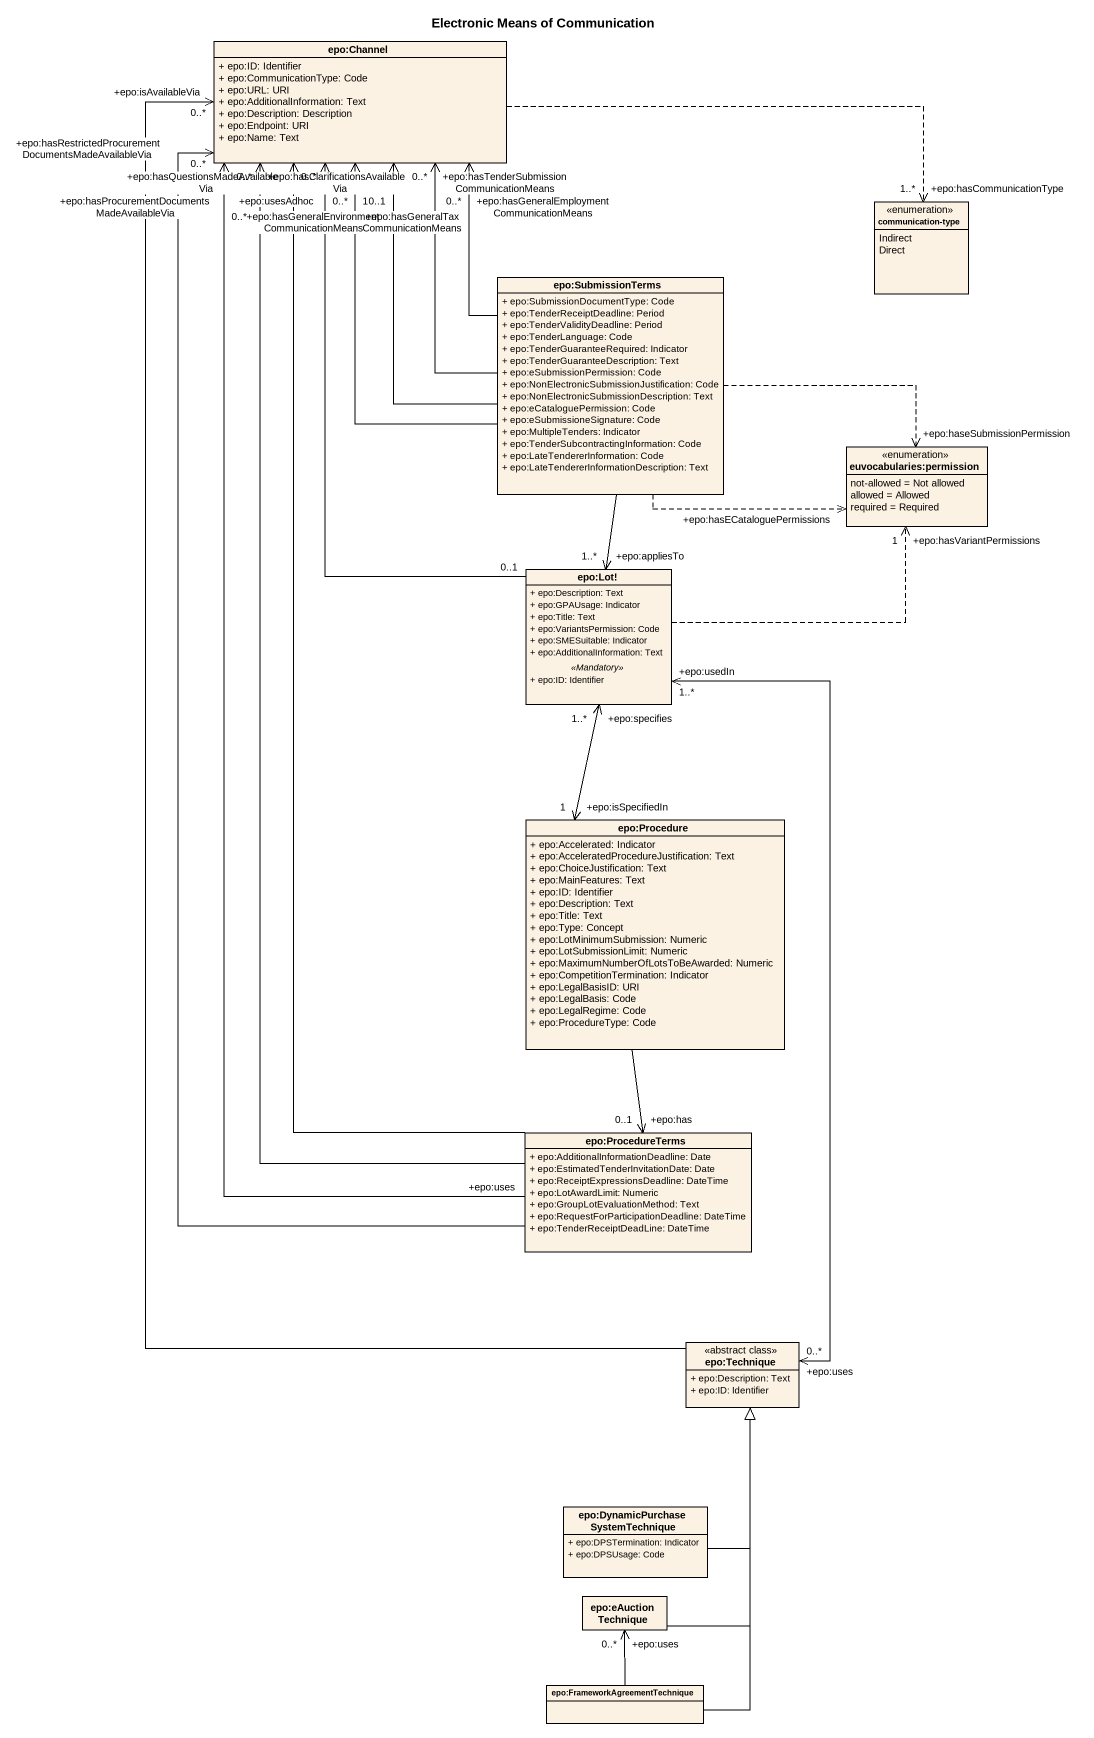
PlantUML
@startuml
title Electronic Means of Communication
hide circle
hide empty members
skinparam classAttributeIconSize 0
class "epo:Channel" as epo_Channel {
  + epo:ID: Identifier
  + epo:CommunicationType: Code
  + epo:URL: URI
  + epo:AdditionalInformation: Text
  + epo:Description: Description
  + epo:Endpoint: URI
  + epo:Name: Text
}
enum "communication-type" as communication_type {
  Indirect
  Direct
}
class "epo:SubmissionTerms" as epo_SubmissionTerms {
  + epo:SubmissionDocumentType: Code
  + epo:TenderReceiptDeadline: Period
  + epo:TenderValidityDeadline: Period
  + epo:TenderLanguage: Code
  + epo:TenderGuaranteeRequired: Indicator
  + epo:TenderGuaranteeDescription: Text
  + epo:eSubmissionPermission: Code
  + epo:NonElectronicSubmissionJustification: Code
  + epo:NonElectronicSubmissionDescription: Text
  + epo:eCataloguePermission: Code
  + epo:eSubmissioneSignature: Code
  + epo:MultipleTenders: Indicator
  + epo:TenderSubcontractingInformation: Code
  + epo:LateTendererInformation: Code
  + epo:LateTendererInformationDescription: Text
}
enum "euvocabularies:permission" as euvocabularies_permission {
  not-allowed = Not allowed
  allowed = Allowed
  required = Required
}
class "epo:Lot!" as epo_Lot {
  + epo:Description: Text
  + epo:GPAUsage: Indicator
  + epo:Title: Text
  + epo:VariantsPermission: Code
  + epo:SMESuitable: Indicator
  + epo:AdditionalInformation: Text
  .. <<Mandatory>> ..
  + epo:ID: Identifier
}
class "epo:Procedure" as epo_Procedure {
  + epo:Accelerated: Indicator
  + epo:AcceleratedProcedureJustification: Text
  + epo:ChoiceJustification: Text
  + epo:MainFeatures: Text
  + epo:ID: Identifier
  + epo:Description: Text
  + epo:Title: Text
  + epo:Type: Concept
  + epo:LotMinimumSubmission: Numeric
  + epo:LotSubmissionLimit: Numeric
  + epo:MaximumNumberOfLotsToBeAwarded: Numeric
  + epo:CompetitionTermination: Indicator
  + epo:LegalBasisID: URI
  + epo:LegalBasis: Code
  + epo:LegalRegime: Code
  + epo:ProcedureType: Code
}
class "epo:ProcedureTerms" as epo_ProcedureTerms {
  + epo:AdditionalInformationDeadline: Date
  + epo:EstimatedTenderInvitationDate: Date
  + epo:ReceiptExpressionsDeadline: DateTime
  + epo:LotAwardLimit: Numeric
  + epo:GroupLotEvaluationMethod: Text
  + epo:RequestForParticipationDeadline: DateTime
  + epo:TenderReceiptDeadLine: DateTime
}
class "epo:Technique" as epo_Technique <<abstract class>> {
  + epo:Description: Text
  + epo:ID: Identifier
}
class "epo:DynamicPurchaseSystemTechnique" as epo_DynamicPurchaseSystemTec {
  + epo:DPSTermination: Indicator
  + epo:DPSUsage: Code
}
class "epo:eAuctionTechnique" as epo_eAuctionTechnique
class "epo:FrameworkAgreementTechnique" as epo_FrameworkAgreementTechni
epo_Channel .right.> "+epo:hasCommunicationType\n1..*" communication_type
epo_SubmissionTerms -up-> "+epo:hasTenderSubmissionCommunicationMeans\n0..*" epo_Channel
epo_SubmissionTerms -up-> "+epo:hasGeneralEmploymentCommunicationMeans\n0..*" epo_Channel
epo_SubmissionTerms -up-> "+epo:hasGeneralEnvironmentCommunicationMeans\n0..1" epo_Channel
epo_SubmissionTerms -up-> "+epo:hasGeneralTaxCommunicationMeans\n1" epo_Channel
epo_SubmissionTerms .right.> "+epo:haseSubmissionPermission" euvocabularies_permission
epo_SubmissionTerms .right.> "+epo:hasECataloguePermissions" euvocabularies_permission
epo_SubmissionTerms --> "+epo:appliesTo\n1..*" epo_Lot
epo_Lot "0..1" -up-> "+epo:usesAdhoc\n0..*" epo_Channel
epo_Lot .right.> "+epo:hasVariantPermissions\n1" euvocabularies_permission
epo_Procedure "+epo:isSpecifiedIn\n1" <-up-> "+epo:specifies\n1..*" epo_Lot
epo_Procedure --> "+epo:has\n0..1" epo_ProcedureTerms
epo_ProcedureTerms -up-> "+epo:hasClarificationsAvailableVia\n0..*" epo_Channel
epo_ProcedureTerms -up-> "+epo:hasRestrictedProcurementDocumentsMadeAvailableVia\n0..*" epo_Channel
epo_ProcedureTerms -up-> "+epo:hasQuestionsMadeAvailableVia\n0..*" epo_Channel
epo_ProcedureTerms "+epo:uses" -up-> "+epo:hasProcurementDocumentsMadeAvailableVia\n0..*" epo_Channel
epo_Technique -up-> "+epo:isAvailableVia\n0..*" epo_Channel
epo_Technique "+epo:uses\n0..*" <-up-> "+epo:usedIn\n1..*" epo_Lot
epo_DynamicPurchaseSystemTec -up-|> epo_Technique
epo_eAuctionTechnique -up-|> epo_Technique
epo_FrameworkAgreementTechni -up-|> epo_Technique
epo_FrameworkAgreementTechni -up-> "+epo:uses\n0..*" epo_eAuctionTechnique
@enduml
